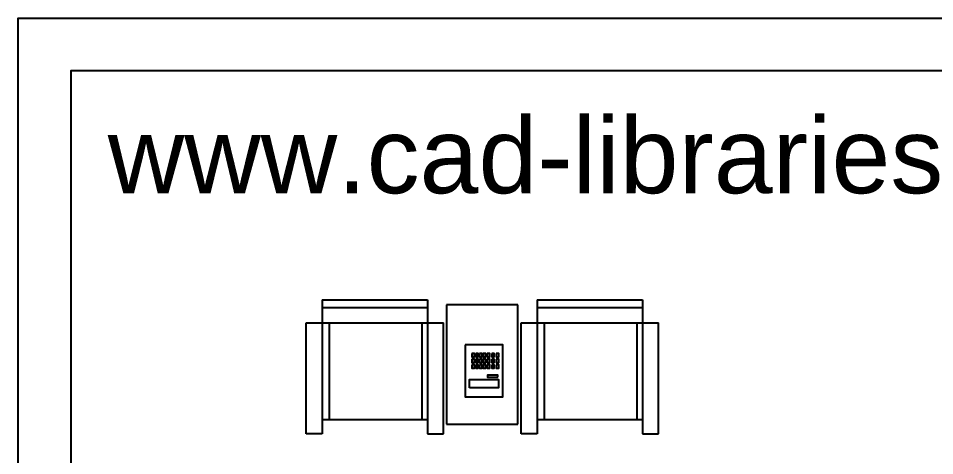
# Model space of a CAD drawing. Header units: inches. Extents: x 10.2 to 52.7, y 13.8 to 38.6.
# Drawn here: x 10.23 to 16.1, y 35.8 to 38.6 of the extents above; entities that cross this region are included whole.
import ezdxf

# ---------------------------------------------------------------- set-up
doc = ezdxf.new("R2010")
doc.units = ezdxf.units.IN
doc.header["$MEASUREMENT"] = 0
doc.layers.add('02', color=2, linetype='Continuous')
doc.layers.add('kadrbm', color=4, linetype='Continuous')
doc.styles.add('bmmm', font='swissel.ttf')

# ---------------------------------------------------------------- blocks, each defined once
blk = doc.blocks.new('kadrbm')
at = {"layer": 'kadrbm', "color": 4}
blk.add_lwpolyline([(0, 0), (0, 24.7972), (21, 24.7972), (21, 0), (0, 0)], close=True, dxfattribs=at)
blk.add_lwpolyline([(20.6631, 0.3257), (20.6631, 24.4603), (0.3369, 24.4603), (0.3369, 0.3257), (20.6631, 0.3257)], dxfattribs=at)
at = {"layer": 'kadrbm', "color": 211, "true_color": 0xf674fb, "style": 'bmmm'}
blk.add_text('www.cad-libraries.blogspot.com', height=0.485134, dxfattribs=at).set_placement((0.5726, 23.6772))

msp = doc.modelspace()

# ---------------------------------------------------------------- linework, layer by layer
at = {"layer": '02'}
for p, q in [((12.1763, 36.8024, -0.048), (12.8511, 36.8024, -0.048)), ((12.1763, 36.8024, -0.048), (12.1763, 35.9444, -0.048)), ((12.8511, 36.8024, -0.048), (12.8511, 35.9444, -0.048)), ((12.9731, 36.7702, -0.048), (12.9731, 36.0051, -0.048)), ((13.428, 36.7702, -0.048), (12.9731, 36.7702, -0.048)), ((13.428, 36.0051, -0.048), (13.428, 36.7702, -0.048)), ((13.5526, 36.8024, -0.048), (13.5526, 35.9444, -0.048)), ((13.5526, 36.8024, -0.048), (14.2274, 36.8024, -0.048)), ((14.2274, 36.8024, -0.048), (14.2274, 35.9444, -0.048)), ((12.1763, 36.7517, -0.048), (12.8511, 36.7517, -0.048)), ((13.5526, 36.7517, -0.048), (14.2274, 36.7517, -0.048)), ((12.0744, 36.655, -0.048), (12.953, 36.655, -0.048)), ((12.0744, 35.9444, -0.048), (12.0744, 36.655, -0.048)), ((12.953, 35.9444, -0.048), (12.953, 36.655, -0.048)), ((13.4507, 36.655, -0.048), (14.3293, 36.655, -0.048)), ((13.4507, 35.9444, -0.048), (13.4507, 36.655, -0.048)), ((14.3293, 35.9444, -0.048), (14.3293, 36.655, -0.048)), ((12.2209, 36.6525, -0.048), (12.2209, 36.0317, -0.048)), ((12.8147, 36.6525, -0.048), (12.8147, 36.0317, -0.048)), ((13.5972, 36.6525, -0.048), (13.5972, 36.0317, -0.048)), ((14.191, 36.6525, -0.048), (14.191, 36.0317, -0.048)), ((12.8511, 36.0324, -0.048), (12.1763, 36.0324, -0.048)), ((14.2274, 36.0324, -0.048), (13.5526, 36.0324, -0.048)), ((12.9731, 36.0051, -0.048), (13.428, 36.0051, -0.048)), ((12.1763, 35.9444, -0.048), (12.0744, 35.9444, -0.048)), ((12.8511, 35.9444, -0.048), (12.953, 35.9444, -0.048)), ((13.5526, 35.9444, -0.048), (13.4507, 35.9444, -0.048)), ((14.2274, 35.9444, -0.048), (14.3293, 35.9444, -0.048))]:
    msp.add_line(p, q, dxfattribs=at)
at = {"layer": '02', "elevation": -0.048}
for points in [[(13.0927, 36.5122), (13.0927, 36.1802), (13.3328, 36.1802), (13.3328, 36.5122)], [(13.1348, 36.4574), (13.1348, 36.4368), (13.1507, 36.4368), (13.1507, 36.4574)], [(13.1348, 36.4209), (13.1348, 36.4002), (13.1507, 36.4002), (13.1507, 36.4209)], [(13.1602, 36.4574), (13.1602, 36.4368), (13.1761, 36.4368), (13.1761, 36.4574)], [(13.1602, 36.4209), (13.1602, 36.4002), (13.1761, 36.4002), (13.1761, 36.4209)], [(13.1841, 36.4574), (13.1841, 36.4368), (13.1999, 36.4368), (13.1999, 36.4574)], [(13.1841, 36.4209), (13.1841, 36.4002), (13.1999, 36.4002), (13.1999, 36.4209)], [(13.2079, 36.4574), (13.2079, 36.4368), (13.2238, 36.4368), (13.2238, 36.4574)], [(13.2079, 36.4209), (13.2079, 36.4002), (13.2238, 36.4002), (13.2238, 36.4209)], [(13.2333, 36.4574), (13.2333, 36.4368), (13.2492, 36.4368), (13.2492, 36.4574)], [(13.2333, 36.4209), (13.2333, 36.4002), (13.2492, 36.4002), (13.2492, 36.4209)], [(13.2619, 36.4574), (13.2619, 36.4368), (13.2777, 36.4368), (13.2777, 36.4574)], [(13.2619, 36.4209), (13.2619, 36.4002), (13.2777, 36.4002), (13.2777, 36.4209)], [(13.2904, 36.4574), (13.2904, 36.4368), (13.3063, 36.4368), (13.3063, 36.4574)], [(13.2904, 36.4209), (13.2904, 36.4002), (13.3063, 36.4002), (13.3063, 36.4209)], [(13.1348, 36.3843), (13.1348, 36.3637), (13.1507, 36.3637), (13.1507, 36.3843)], [(13.1602, 36.3843), (13.1602, 36.3637), (13.1761, 36.3637), (13.1761, 36.3843)], [(13.1841, 36.3843), (13.1841, 36.3637), (13.1999, 36.3637), (13.1999, 36.3843)], [(13.2079, 36.3843), (13.2079, 36.3637), (13.2238, 36.3637), (13.2238, 36.3843)], [(13.2333, 36.3843), (13.2333, 36.3637), (13.2492, 36.3637), (13.2492, 36.3843)], [(13.2619, 36.3843), (13.2619, 36.3637), (13.2777, 36.3637), (13.2777, 36.3843)], [(13.2904, 36.3843), (13.2904, 36.3637), (13.3063, 36.3637), (13.3063, 36.3843)], [(13.3016, 36.3065), (13.3016, 36.3192), (13.2349, 36.3192), (13.2349, 36.3065)], [(13.1206, 36.2382), (13.1206, 36.2922), (13.3047, 36.2922), (13.3047, 36.2382)]]:
    msp.add_lwpolyline(points, close=True, dxfattribs=at)

# ---------------------------------------------------------------- block references
at = {"layer": 'kadrbm'}
msp.add_blockref('kadrbm', (10.2322, 13.8067), dxfattribs=at)

doc.saveas('drawing.dxf')
